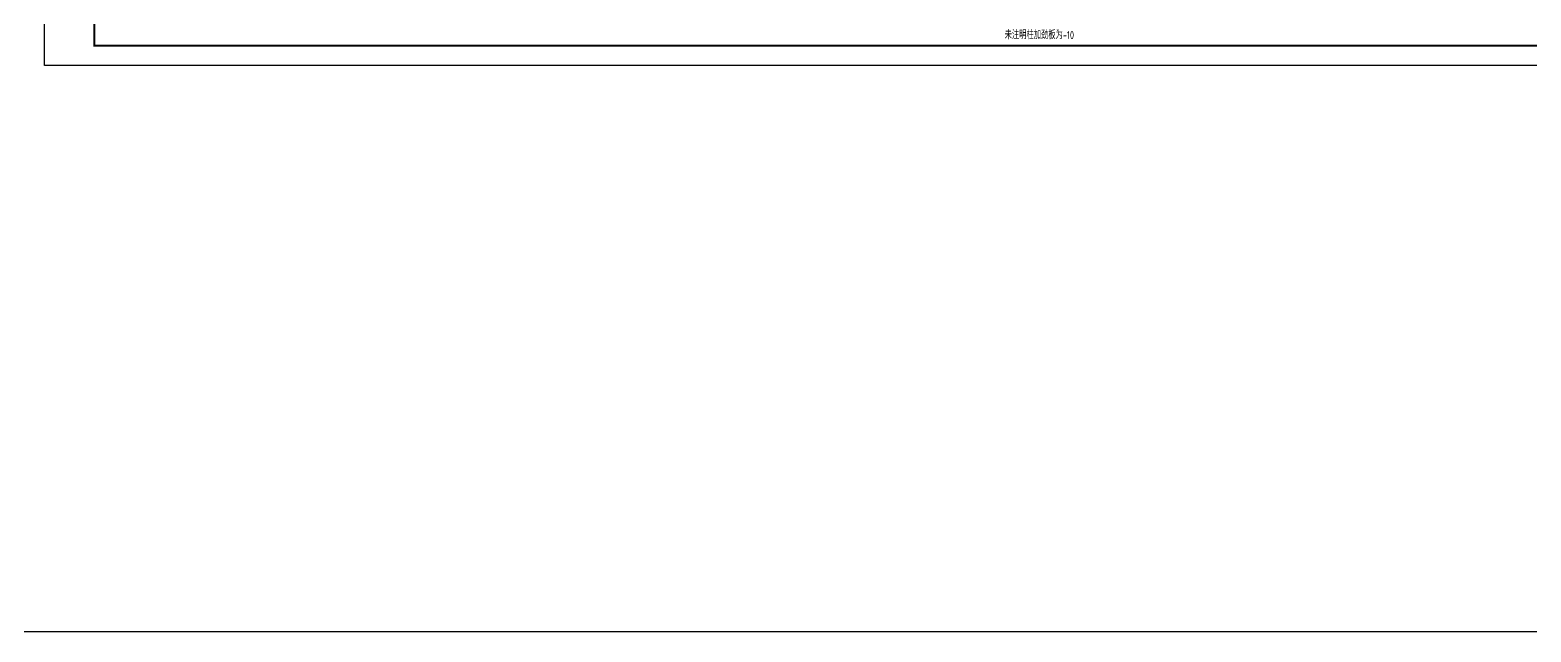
# Model space of a CAD drawing. Header units: millimetres. Extents: x 4533265 to 4958735, y 18976699 to 19555898.
# Drawn here: x 4571866 to 4646914, y 18976699 to 19006774 of the extents above; entities that cross this region are included whole.
import ezdxf

# ---------------------------------------------------------------- set-up
doc = ezdxf.new("R2010")
doc.units = ezdxf.units.MM
doc.header["$LTSCALE"] = 1000
doc.header["$MEASUREMENT"] = 0
for name, color, linetype in [('3T_WOOD', 21, 'Continuous'), ('THICK', 6, 'Continuous'), ('TK', 4, 'Continuous')]:
    doc.layers.add(name, color=color, linetype=linetype)
doc.styles.add('TSSD_REIN', font='tssdeng.shx', dxfattribs={"width": 0.7, "bigfont": 'tssdchn.shx'})

# ---------------------------------------------------------------- blocks, each defined once
blk = doc.blocks.new('GeYuanFrame_57750433', base_point=(20.09, 4.53))
at = {"layer": 'TK'}
blk.add_lwpolyline([(20.09, 4.53), (20.09, 598.53), (861.09, 598.53), (861.09, 4.53)], close=True, dxfattribs=at)
at = {"layer": 'TK', "const_width": 1}
blk.add_lwpolyline([(45.09, 588.53), (851.09, 588.53), (851.09, 14.53), (45.09, 14.53)], close=True, dxfattribs=at)

msp = doc.modelspace()

# ---------------------------------------------------------------- linework, layer by layer
at = {"layer": '3T_WOOD'}
msp.add_lwpolyline([(4533265.4, 19555897.6), (4958734.8, 19555897.6), (4958734.8, 18976699), (4533265.4, 18976699)], close=True, dxfattribs=at)

# ---------------------------------------------------------------- block references
at = {"layer": '3T_WOOD', "xscale": 100, "yscale": 100, "zscale": 100}
msp.add_blockref('GeYuanFrame_57750433', (4572584.4, 19004998.1), dxfattribs=at)

# ---------------------------------------------------------------- texts
at = {"layer": 'THICK', "style": 'TSSD_REIN', "width": 0.7}
msp.add_text('未注明柱加劲板为-10', height=400, dxfattribs=at).set_placement((4620597.5, 19006323.4))

doc.saveas('drawing.dxf')
